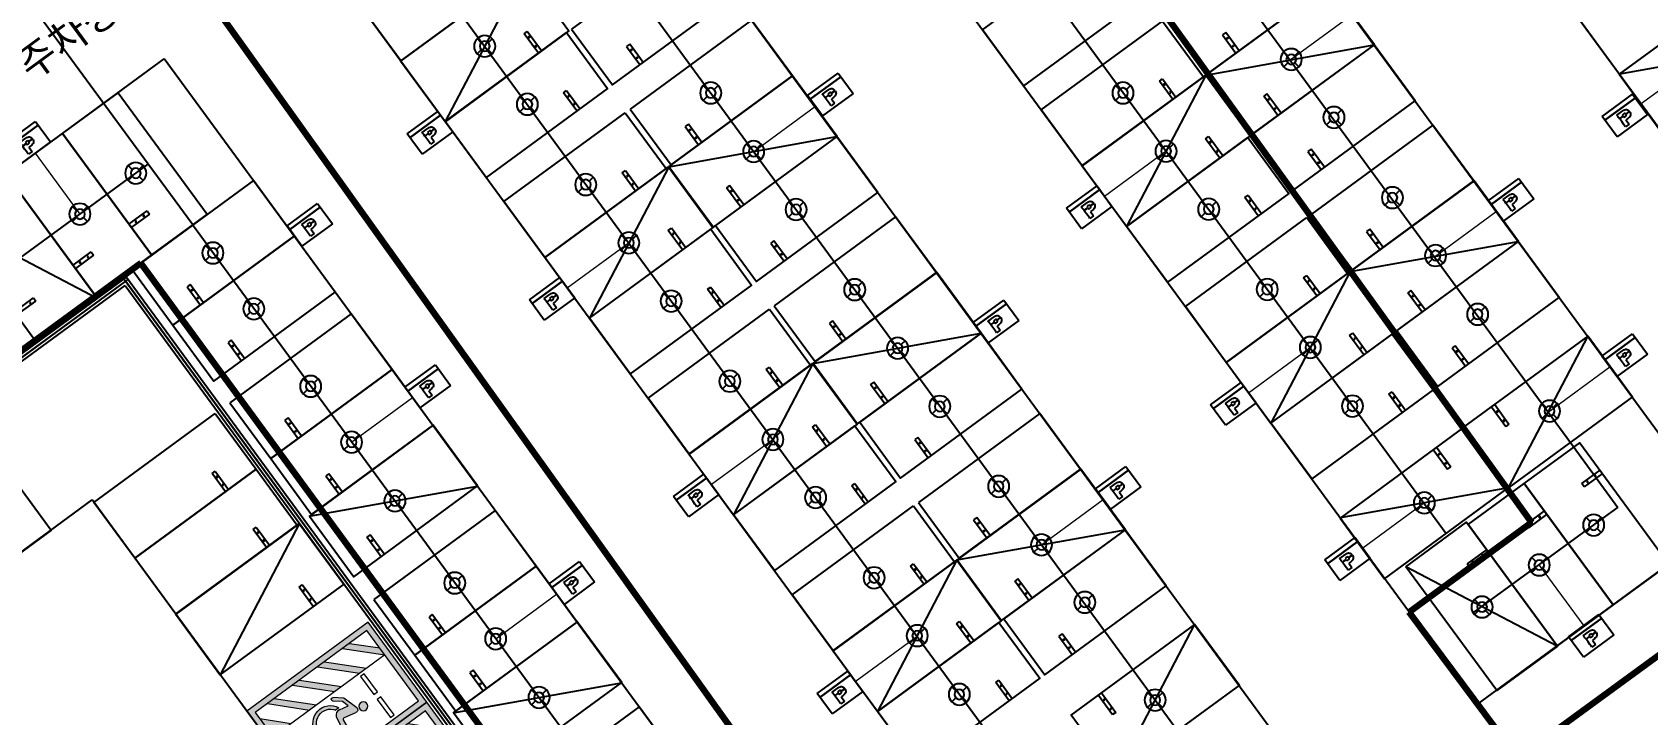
# Model space of a CAD drawing. Header units: millimetres. Extents: x 75184266 to 76346726, y -35077925 to -33679385.
# Drawn here: x 75476135 to 75529819, y -34580721 to -34558049 of the extents above; entities that cross this region are included whole.
import ezdxf
from ezdxf.enums import TextEntityAlignment as Align

# ---------------------------------------------------------------- set-up
doc = ezdxf.new("R2010")
doc.units = ezdxf.units.MM
doc.header["$LTSCALE"] = 50
doc.header["$MEASUREMENT"] = 0
doc.linetypes.add('XR-지하3층$0$HIDDEN2', pattern=[0.1875, 0.125, -0.0625])
for name, color, linetype in [('0-유도관제', 6, 'CONTINUOUS'), ('XR-지하3층$0$1HIDDEN2', 1, 'XR-지하3층$0$HIDDEN2'), ('XR-지하3층$0$5', 5, 'CONTINUOUS'), ('XR-지하3층$0$hat', 8, 'CONTINUOUS'), ('XR-지하3층$0$일반주차', 8, 'CONTINUOUS'), ('XR-지하3층$0$장애인', 11, 'CONTINUOUS'), ('XR-지하3층$0$확장형주차', 8, 'CONTINUOUS')]:
    doc.layers.add(name, color=color, linetype=linetype)
doc.layers.add('건축', color=8, linetype='CONTINUOUS', plot=False)
for name, color, linetype, lineweight in [('구역제어-S.C.M', 2, 'CONTINUOUS', 100), ('주차유도-LGM', 6, 'CONTINUOUS', 20), ('주차유도-USM', 1, 'CONTINUOUS', 35), ('주차유도-레이스웨이', 1, 'CONTINUOUS', 25)]:
    doc.layers.add(name, color=color, linetype=linetype, lineweight=lineweight)
doc.styles.add('XR-지하3층$0$맑은고딕', font='malgun.ttf')

# ---------------------------------------------------------------- blocks, each defined once
blk = doc.blocks.new('XR-지하3층$0$일반형 주차')
at = {"layer": 'XR-지하3층$0$일반주차'}
for p, q in [((750, 3865), (0, 3865)), ((750, 3735), (750, 3865)), ((0, 3735), (750, 3735))]:
    blk.add_line(p, q, dxfattribs=at)
blk.add_lwpolyline([(2300, 5000), (0, 5000), (0, 0), (2300, 0)], close=True, dxfattribs=at)
for centre in [(238, 3800), (563, 3800)]:
    blk.add_circle(centre, 17.5, dxfattribs=at)
blk = doc.blocks.new('XR-지하3층$0$확장형 주차')
at = {"layer": 'XR-지하3층$0$확장형주차', "color": 7}
for p, q in [((0, 3965), (800, 3965)), ((0, 3835), (800, 3835)), ((800, 3835), (800, 3965))]:
    blk.add_line(p, q, dxfattribs=at)
blk.add_lwpolyline([(2500, 5100), (0, 0)], dxfattribs=at)
blk.add_lwpolyline([(2500, 5091), (0, 5091), (0, -9), (2500, -9)], close=True, dxfattribs=at)
for centre in [(238, 3900), (613, 3900)]:
    blk.add_circle(centre, 17.5, dxfattribs=at)
blk = doc.blocks.new('XR-지하3층$0$장애인 주차')
at = {"layer": 'XR-지하3층$0$5', "ltscale": 4}
h = blk.add_hatch(color=7, dxfattribs=at)
h.dxf.hatch_style = 1
h.paths.add_polyline_path([(3842, -695), (4402, -695), (4402, -1115), (3842, -1115)])
h.paths.add_polyline_path([(3892, -1065), (4352, -1065), (4352, -745), (3892, -745)], flags=16)
h.paths.add_polyline_path([(3982, -990), (3988, -973), (4011, -981), (4046, -898), (4136, -898), (4137, -881), (4072, -881), (4072, -863), (4138, -863), (4142, -810, -3.72247), (4161, -797), (4152, -916), (4058, -916), (4021, -1003)], flags=0)
h = blk.add_hatch(color=256, dxfattribs=at)
h.dxf.hatch_style = 1
h.paths.add_polyline_path([(4352, -1065), (4352, -745), (3892, -745), (3892, -1065)])
at = {"layer": 'XR-지하3층$0$hat'}
h = blk.add_hatch(color=7, dxfattribs=at)
edge = h.paths.add_edge_path()
edge.add_line((4161, -797), (4152, -916))
edge.add_line((4152, -916), (4058, -916))
edge.add_line((4058, -916), (4021, -1003))
edge.add_line((4021, -1003), (3982, -990))
edge.add_line((3982, -990), (3988, -973))
edge.add_line((3988, -973), (4011, -981))
edge.add_line((4011, -981), (4046, -898))
edge.add_line((4046, -898), (4136, -898))
edge.add_line((4136, -898), (4137, -881))
edge.add_line((4137, -881), (4072, -881))
edge.add_line((4072, -881), (4072, -863))
edge.add_line((4072, -863), (4138, -863))
edge.add_line((4138, -863), (4142, -810))
edge.add_arc((4140, -787), 22.8, -24.8827, 274.9698, ccw=False)
edge = h.paths.add_edge_path()
edge.add_line((4048, -981), (4058, -958))
edge.add_arc((4127, -942), 71.5, 192.8781, 416.1688)
edge.add_line((4167, -882), (4169, -863))
edge.add_arc((4127, -942), 89.2, 206.535, 422.4866, ccw=False)
at = {"layer": 'XR-지하3층$0$장애인', "lineweight": 5, "true_color": 0xffffff}
blk.add_hatch(color=7, dxfattribs=at).paths.add_polyline_path([(2472, 3995), (2472, -1005), (3842, -1005), (3842, -805), (2672, -805), (2672, 3795), (5572, 3795), (5572, -805), (4402, -805), (4402, -1005), (5772, -1005), (5772, 3995)])
h = blk.add_hatch(color=7, dxfattribs=at)
h.paths.add_polyline_path([(5572, 2795), (5572, 3078), (4855, 3795), (4572, 3795)])
h.paths.add_polyline_path([(4572, 3045), (4572, 2762), (5572, 1762), (5572, 2045)])
h.paths.add_polyline_path([(4572, 2012), (4572, 1729), (5572, 729), (5572, 1012)])
h.paths.add_polyline_path([(5572, -304), (5572, -21), (4572, 979), (4572, 696)])
h.paths.add_polyline_path([(4572, -54), (4572, -336), (5041, -805), (5323, -805)])
h = blk.add_hatch(color=7, dxfattribs=at)
h.paths.add_polyline_path([(3763, 2216, -1), (3463, 2216, -1)])
h.paths.add_polyline_path([(3992, 1503, -0.343093), (3870, 1283), (3381, 1194), (3090, 708, -0.931653), (2987, 770), (3330, 1379), (3639, 1415, 0.446048), (3689, 1485), (3600, 1888, -0.596144), (3699, 2009), (4214, 1851), (4443, 1569, -0.883364), (4355, 1493), (4151, 1741), (3925, 1810)])
h.paths.add_polyline_path([(4053, 1393), (4055, 1528, -1.526545), (3257, 820), (3348, 969, 1.638056)])
at = {"layer": 'XR-지하3층$0$1HIDDEN2', "color": 11}
for points in [[(4161, -797), (4152, -916), (4058, -916), (4021, -1003), (3982, -990), (3988, -973), (4011, -981), (4046, -898), (4136, -898), (4137, -881), (4072, -881), (4072, -863), (4138, -863), (4142, -810)], [(4167, -882), (4169, -863)]]:
    blk.add_lwpolyline(points, dxfattribs=at)
for centre, radius, start, end in [((4127, -942), 89.2, 206.535, 62.4866), ((4127, -942), 71.5, 192.8781, 56.1688), ((4140, -787), 22.8, 335.1173, 274.9698)]:
    blk.add_arc(centre, radius, start, end, dxfattribs=at)
at = {"layer": 'XR-지하3층$0$5', "lineweight": 5}
for p, q in [((4572, 3795), (4572, -805)), ((5572, 2795), (4572, 3795)), ((5572, 3078), (4855, 3795)), ((5572, 2045), (4572, 3045)), ((5572, 1762), (4572, 2762)), ((5572, 1012), (4572, 2012)), ((5572, 729), (4572, 1729)), ((5572, -21), (4572, 979)), ((5572, -304), (4572, 696)), ((5323, -805), (4572, -54)), ((5041, -805), (4572, -336))]:
    blk.add_line(p, q, dxfattribs=at)
at = {"layer": 'XR-지하3층$0$5', "ltscale": 4}
for p, q in [((4165, -1005), (4165, -805)), ((4165, -805), (4165, -905))]:
    blk.add_line(p, q, dxfattribs=at)
at = {"layer": 'XR-지하3층$0$5', "lineweight": 5}
for points in [[(3842, -1005), (2472, -1005), (2472, 3995), (5772, 3995), (5772, -1005), (4402, -1005)], [(3842, -805), (2672, -805), (2672, 3795), (5572, 3795), (5572, -805), (4402, -805)]]:
    blk.add_lwpolyline(points, dxfattribs=at)
at = {"layer": 'XR-지하3층$0$5', "ltscale": 4}
for points in [[(3842, -695), (3842, -1115), (4402, -1115), (4402, -695)], [(3892, -745), (3892, -1065), (4352, -1065), (4352, -745)]]:
    blk.add_lwpolyline(points, close=True, dxfattribs=at)
at = {"layer": 'XR-지하3층$0$장애인', "color": 8, "lineweight": 5}
for p, q in [((3689, 1485), (3600, 1888, 0)), ((3699, 2009, 0), (4214, 1851, 0)), ((3925, 1810, 0), (4151, 1741, 0)), ((4151, 1741, 0), (4355, 1493, 0)), ((4214, 1851, 0), (4443, 1569, 0)), ((4055, 1528), (4053, 1393)), ((3348, 969), (3257, 820))]:
    blk.add_line(p, q, dxfattribs=at)
at = {"layer": 'XR-지하3층$0$장애인', "color": 7, "lineweight": 5}
for points in [[(3523, 2720), (2773, 2720), (2773, 2870), (3523, 2870)], [(4473, 2720), (3723, 2720), (3723, 2870), (4473, 2870)]]:
    blk.add_lwpolyline(points, close=True, dxfattribs=at)
at = {"layer": 'XR-지하3층$0$장애인', "color": 8, "lineweight": 5, "extrusion": (0.976964, 0.213404, 0), "elevation": 4221}
blk.add_lwpolyline([(617, 0), (931, 0)], dxfattribs=at)
at = {"layer": 'XR-지하3층$0$장애인', "color": 8, "lineweight": 5}
for points in [[(3094, 715, -1.000002), (2987, 770), (3330, 1379), (3640, 1415)], [(3992, 1503, -0.343093), (3870, 1283), (3381, 1194), (3094, 715)]]:
    blk.add_lwpolyline(points, format="xyb", dxfattribs=at)
blk.add_circle((3613, 2216), 150, dxfattribs=at)
for centre, radius, start, end in [((3682, 1922, 0), 88.4, 79.1143, 202.3185), ((3810, 1000), 582, 198.006, 65.0949), ((3809, 1000), 462, 183.8525, 58.2396), ((3632, 1473), 57.7, 276.2786, 12.4353), ((4394, 1537, 0), 58.8, 227.9655, 33.7904)]:
    blk.add_arc(centre, radius, start, end, dxfattribs=at)
blk = doc.blocks.new('센서')
at = {"layer": '0-유도관제', "color": 0}
for p, q in [((405935, 34224), (406072, 34088)), ((406311, 34088), (406447, 34225)), ((405936, 33712), (406072, 33849)), ((406311, 33849), (406448, 33713))]:
    blk.add_line(p, q, dxfattribs=at)
for major_axis, start_param, end_param in [((0, 362), 2.801804347482335, 9.084989654661921), ((0, 169), 2.862310370331367, 9.145495677510954)]:
    blk.add_ellipse((406192, 33969), major_axis=major_axis, ratio=1, start_param=start_param, end_param=end_param, dxfattribs=at)
blk = doc.blocks.new('만공차등')
at = {"layer": '0-유도관제', "color": 0}
for p, q in [((305755, 78525), (306597, 78525)), ((305755, 77269), (305755, 78525)), ((306442, 77269), (306442, 78525)), ((306442, 78525), (306442, 77269)), ((306597, 78525), (306597, 77269)), ((306185, 78101), (306185, 77952)), ((306191, 78101), (306191, 77952)), ((306185, 77838), (306185, 77693)), ((306191, 77838), (306191, 77693)), ((306597, 77269), (305755, 77269))]:
    blk.add_line(p, q, dxfattribs=at)
for points in [[(305858, 77952), (305858, 77952), (305858, 78101), (305858, 78101)], [(305858, 78101), (305858, 78101), (306044, 78101), (306185, 78101)], [(306037, 77952), (306037, 77952), (305858, 77952), (305858, 77952)], [(306037, 77870), (306037, 77870), (306037, 77952), (306037, 77952)], [(306078, 77737), (306050, 77766), (306037, 77810), (306037, 77870)], [(306134, 77952), (306134, 77952), (306134, 77915), (306134, 77915)], [(306185, 77952), (306159, 77952), (306134, 77952), (306134, 77952)], [(306134, 77915), (306134, 77887), (306139, 77867), (306149, 77855)], [(306149, 77855), (306158, 77844), (306170, 77838), (306185, 77838)], [(306191, 78101), (306274, 78101), (306339, 78101), (306339, 78101)], [(306241, 77952), (306241, 77952), (306217, 77952), (306191, 77952)], [(306191, 77838), (306204, 77838), (306216, 77843), (306226, 77853)], [(306226, 77853), (306236, 77863), (306241, 77882), (306241, 77909)], [(306241, 77909), (306241, 77909), (306241, 77952), (306241, 77952)], [(306339, 77854), (306339, 77800), (306327, 77760), (306301, 77733)], [(306339, 78101), (306339, 78101), (306339, 77854), (306339, 77854)], [(306185, 77693), (306139, 77694), (306104, 77709), (306078, 77737)]]:
    blk.add_open_spline(points, degree=3, dxfattribs=at)
blk.add_open_spline([(306301, 77733), (306275, 77706), (306239, 77693), (306192, 77693), (306191, 77693), (306191, 77693), (306191, 77693)], degree=3, knots=[0.4989771, 0.4989771, 0.4989771, 0.4989771, 0.9979543, 0.9979543, 0.9979543, 1, 1, 1, 1], dxfattribs=at)

msp = doc.modelspace()

# ---------------------------------------------------------------- linework, layer by layer
at = {"layer": '건축', "ltscale": 1000}
for p, q in [((75502272.2, -34523146.9), (75537215.3, -34570808.6)), ((75497433.4, -34526694.5), (75532376.5, -34574356.2)), ((75489207.3, -34532725.4), (75524150.4, -34580387.1)), ((75484368.5, -34536273), (75519311.5, -34583934.7)), ((75511085.5, -34589965.6), (75476142.4, -34542303.9)), ((75425969.8, -34598927.1), (75480521.8, -34558932.4)), ((75509552.8, -34598530.2), (75480521.8, -34558932.4)), ((75426427.2, -34611487.4), (75478122.3, -34573587.2)), ((75524150.4, -34580387.1, 0), (75532376.5, -34574356.2, 0))]:
    msp.add_line(p, q, dxfattribs=at)
at = {"layer": '건축', "ltscale": 100}
for p, q in [((75423352.6, -34607293.7), (75479322.1, -34566259.8)), ((75479182.3, -34566238.3), (75503182, -34598973.5))]:
    msp.add_line(p, q, dxfattribs=at)
at = {"layer": '건축', "ltscale": 0.5}
for p, q in [((75423411.7, -34607374.4), (75479219.9, -34566458.7)), ((75423456.4, -34607093.6), (75479262.9, -34566179.2)), ((75479219.9, -34566458.7), (75499446.3, -34594047.1)), ((75479262.9, -34566179.2), (75499725.8, -34594090.2))]:
    msp.add_line(p, q, dxfattribs=at)
at = {"layer": '건축'}
msp.add_line((75491544.2, -34591894.3), (75478122.3, -34573587.2), dxfattribs=at)
msp.add_lwpolyline([(75405276.9, -34489566.3), (75448341.7, -34548305.9), (75437440.5, -34556298), (75442666.2, -34563425.7), (75410966.7, -34586666.1), (75425132.9, -34605988.5), (75479241.4, -34566318.9), (75534889.6, -34642222)], dxfattribs=at)
at = {"layer": '구역제어-S.C.M', "ltscale": 0.5}
for p, q in [((75492288.9, -34527638.8), (75525957.4, -34574330.3, 0)), ((75480398, -34554677.8), (75508690.4, -34594196.3)), ((75525500.4, -34582161.5), (75550463.8, -34563925)), ((75479738, -34565713.6), (75430659.4, -34601695.4)), ((75505479.4, -34600824.3), (75479738, -34565713.6)), ((75525957.4, -34574330.3, 0), (75521894, -34577309.4)), ((75525500.4, -34582161.5), (75521894, -34577309.4))]:
    msp.add_line(p, q, dxfattribs=at)
at = {"layer": '주차유도-LGM', "color": 6, "lineweight": 20, "ltscale": 500}
for p, q in [((75517938.1, -34558968.4), (75519989.7, -34557464.2)), ((75529566.5, -34560441.2), (75531617.3, -34558938.1)), ((75489858, -34561014.7), (75491908.9, -34559511.6)), ((75500110.1, -34562009.8), (75502161.7, -34560505.6)), ((75476234.9, -34562064.2), (75477718.4, -34564087.6)), ((75511767.9, -34563491.3), (75513818.7, -34561988.2)), ((75522731, -34565507.8), (75524782.6, -34564003.7)), ((75482825, -34566302.2), (75484848.5, -34564818.7)), ((75493915.6, -34566533.8), (75495966.4, -34565030.7)), ((75505615, -34569550.4), (75507666.7, -34568046.2)), ((75516556.5, -34570024.9), (75518607.4, -34568521.8)), ((75526510.7, -34570667.8), (75528562.3, -34569163.6)), ((75486746, -34571666.6), (75488769.5, -34570183.1)), ((75498704.8, -34573066.3), (75500755.7, -34571563.2)), ((75509674.5, -34575077.2), (75511726.1, -34573573.1)), ((75520351.9, -34575175.6), (75522402.7, -34573672.5)), ((75526216, -34575748.2, 0), (75527699.5, -34577771.7, 0)), ((75491535.3, -34578199.1), (75493558.8, -34576715.6)), ((75503486.2, -34579613.7), (75505537.1, -34578110.6))]:
    msp.add_line(p, q, dxfattribs=at)
at = {"layer": '주차유도-레이스웨이', "ltscale": 0.5}
for p, q in [((75498044.7, -34531825.8), (75527251.1, -34571675)), ((75492321.1, -34532674.4), (75523123.1, -34574700.7)), ((75483416.8, -34539202.6), (75514192, -34581249.2)), ((75480852.2, -34544430.5), (75510058.2, -34584279.3)), ((75479983.8, -34562426.8), (75470523.3, -34549523.3)), ((75429855, -34599178.6), (75479983.8, -34562426.8)), ((75481465.1, -34564447.3), (75479983.8, -34562426.8)), ((75505112.6, -34596702), (75481461.9, -34564443)), ((75527251.1, -34571675), (75528824.8, -34573840.8, 0)), ((75528310.1, -34574214.8, 0), (75528824.8, -34573840.8, 0)), ((75524018.4, -34577333.2, 0), (75528310.1, -34574214.8, 0))]:
    msp.add_line(p, q, dxfattribs=at)

# ---------------------------------------------------------------- block references
at = {"layer": '건축', "xscale": -1}
for name, p, rotation in [('XR-지하3층$0$일반형 주차', (75488381.5, -34558997.9), 306.2469333594607), ('XR-지하3층$0$일반형 주차', (75509073.8, -34559822.9), 306.2469333594607), ('XR-지하3층$0$확장형 주차', (75489859.7, -34561014.1), 306.2469333594607), ('XR-지하3층$0$일반형 주차', (75511025, -34562484.3), 306.2469333594607), ('XR-지하3층$0$일반형 주차', (75491219.6, -34562869), 306.2469333594607), ('XR-지하3층$0$확장형 주차', (75512503.1, -34564500.5), 306.2469333594607), ('XR-지하3층$0$일반형 주차', (75477135.3, -34561415.2), 216.2469349003094), ('XR-지하3층$0$일반형 주차', (75493170.8, -34565530.3), 306.2469333594607), ('XR-지하3층$0$일반형 주차', (75475280.4, -34562775.1), 216.2469349003094), ('XR-지하3층$0$일반형 주차', (75513863.1, -34566355.4), 306.2469333594607), ('XR-지하3층$0$확장형 주차', (75494649, -34567546.5), 306.2469333594607), ('XR-지하3층$0$확장형 주차', (75473264.2, -34564253.3), 216.2469349003094), ('XR-지하3층$0$일반형 주차', (75515814.2, -34569016.7), 306.2469333594607), ('XR-지하3층$0$일반형 주차', (75496008.9, -34569401.4), 306.2469333594607), ('XR-지하3층$0$확장형 주차', (75517292.4, -34571032.9), 306.2469333594607), ('XR-지하3층$0$일반형 주차', (75497960.1, -34572062.8), 306.2469333594607), ('XR-지하3층$0$일반형 주차', (75518652.3, -34572887.8), 306.2469333594607), ('XR-지하3층$0$확장형 주차', (75527828.5, -34568152.2), 126.2385112343086), ('XR-지하3층$0$확장형 주차', (75499438.2, -34574079), 306.2469333594607), ('XR-지하3층$0$일반형 주차', (75479541.4, -34575522.7), 306.2469333594607), ('XR-지하3층$0$일반형 주차', (75500798.1, -34575933.9), 306.2469333594607), ('XR-지하3층$0$일반형 주차', (75530523, -34575716.6, 0), 36.24693490030937), ('XR-지하3층$0$일반형 주차', (75480901.3, -34577377.6), 306.2469333594607), ('XR-지하3층$0$일반형 주차', (75528668.1, -34577076.5, 0), 36.24693490030937), ('XR-지하3층$0$일반형 주차', (75502749.3, -34578595.3), 306.2469333594607), ('XR-지하3층$0$확장형 주차', (75482379.4, -34579393.8), 306.2469333594607), ('XR-지하3층$0$확장형 주차', (75526812.9, -34578435.1, 0), 36.24693490030937), ('XR-지하3층$0$확장형 주차', (75504227.5, -34580611.4), 306.2469333594607), ('XR-지하3층$0$장애인 주차', (75487489.7, -34584664.3), 306.2469333634046), ('XR-지하3층$0$일반형 주차', (75505587.4, -34582466.3), 306.2469333594607), ('XR-지하3층$0$확장형 주차', (75514763.5, -34577730.7), 126.2385112343086), ('XR-지하3층$0$장애인 주차', (75489440.9, -34587325.6), 306.2469333634046)]:
    msp.add_blockref(name, p, dxfattribs=dict(at, rotation=rotation))
at = {"layer": '건축'}
for name, p, rotation in [('XR-지하3층$0$일반형 주차', (75519251, -34556453.4), 126.2469333594607), ('XR-지하3층$0$일반형 주차', (75527518.5, -34557581.4), 306.2385112343085), ('XR-지하3층$0$일반형 주차', (75499445.7, -34556838), 126.2469333594607), ('XR-지하3층$0$확장형 주차', (75520729.2, -34558469.5), 126.2469333594607), ('XR-지하3층$0$확장형 주차', (75528878.1, -34559436.5), 306.2385112343085), ('XR-지하3층$0$일반형 주차', (75501396.9, -34559499.4), 126.2469333594607), ('XR-지하3층$0$일반형 주차', (75522089.1, -34560324.4), 126.2469333594607), ('XR-지하3층$0$확장형 주차', (75502875, -34561515.6), 126.2469333594607), ('XR-지하3층$0$일반형 주차', (75504234.9, -34563370.5), 126.2469333594607), ('XR-지하3층$0$일반형 주차', (75524040.3, -34562985.8), 126.2469333594607), ('XR-지하3층$0$일반형 주차', (75484841.2, -34564824), 126.2469333594607), ('XR-지하3층$0$확장형 주차', (75525518.5, -34565002), 126.2469333594607), ('XR-지하3층$0$일반형 주차', (75506186.1, -34566031.9), 126.2469333594607), ('XR-지하3층$0$일반형 주차', (75486201.1, -34566678.9), 126.2469333594607), ('XR-지하3층$0$일반형 주차', (75526878.4, -34566856.9), 126.2469333594607), ('XR-지하3층$0$확장형 주차', (75507664.3, -34568048.1), 126.2469333594607), ('XR-지하3층$0$일반형 주차', (75488090, -34569255.3), 126.2469333594607), ('XR-지하3층$0$일반형 주차', (75509024.2, -34569903), 126.2469333594607), ('XR-지하3층$0$일반형 주차', (75489449.9, -34571110.2), 126.2469333594607), ('XR-지하3층$0$확장형 주차', (75474737.4, -34576068.8), 36.24693643721413), ('XR-지하3층$0$일반형 주차', (75510975.4, -34572564.3), 126.2469333594607), ('XR-지하3층$0$확장형 주차', (75490928.1, -34573126.4), 126.2469333594607), ('XR-지하3층$0$확장형 주차', (75519601.7, -34574182), 306.2385112343085), ('XR-지하3층$0$확장형 주차', (75512453.5, -34574580.5), 126.2469333594607), ('XR-지하3층$0$일반형 주차', (75492879.3, -34575787.8), 126.2469333594607), ('XR-지하3층$0$일반형 주차', (75513813.5, -34576435.4), 126.2469333594607), ('XR-지하3층$0$일반형 주차', (75494239.2, -34577642.7), 126.2469333594607), ('XR-지하3층$0$확장형 주차', (75495717.3, -34579658.9), 126.2469333594607), ('XR-지하3층$0$일반형 주차', (75497668.5, -34582320.2), 126.2469333594607)]:
    msp.add_blockref(name, p, dxfattribs=dict(at, rotation=rotation))
at = {"layer": '주차유도-LGM', "color": 6, "rotation": 126.2469349002818}
for p in [(75746508.8, -34760981.8), (75772913.3, -34761678.3), (75719839.5, -34762590.1), (75733204.9, -34762251.9), (75755114.8, -34764728.4), (75769129.7, -34764479.8), (75729208.8, -34765312.9), (75737262.4, -34767770.9), (75752013.7, -34768522.4), (75772909.4, -34769639.8), (75733129.8, -34770677.3), (75759903.4, -34771262), (75742051.7, -34774303.4), (75756073.2, -34774049.2), (75763698.8, -34776412.7), (75737919, -34777209.7), (75771796.5, -34778969.2, 0), (75746833.1, -34780850.8)]:
    msp.add_blockref('만공차등', p, dxfattribs=at)
at = {"layer": '주차유도-USM', "extrusion": (0, 0, -1), "xscale": 0.9750000000000001, "yscale": 0.9750000000000001, "zscale": -0.9750000000000001, "rotation": 270}
for p in [(-75524290.5, -34162472.9), (-75551093.4, -34162911.3), (-75525707.8, -34164402.7), (-75531802.3, -34164026.4), (-75545502, -34164026.1), (-75552512, -34164838.7), (-75533229.4, -34165973), (-75546932.7, -34165961.7), (-75512692.6, -34166691), (-75527648.8, -34167071.4), (-75554455.8, -34167505.4), (-75510837.8, -34168050.8), (-75534637.3, -34167899.7), (-75548351.3, -34167889.1), (-75529079.2, -34169006.5), (-75515256.7, -34169343.6), (-75555889.9, -34169430), (-75536586.4, -34170562.6), (-75550295.1, -34170555.7), (-75516616.6, -34171198.5), (-75530486.3, -34170943), (-75557288.6, -34171380.5), (-75538011.7, -34172506.7), (-75551729.2, -34172480.3), (-75518505.5, -34173774.9), (-75532437.1, -34173604.7), (-75539412.1, -34174442.7), (-75553127.9, -34174430.8), (-75559677.4, -34174595.7), (-75519865.4, -34175629.8), (-75533867.8, -34175540.2), (-75541370.5, -34177098.9), (-75521306.7, -34177579.4), (-75535286.3, -34177467.6), (-75555516.7, -34177646), (-75561143.8, -34178385.5, 0), (-75542793.9, -34179040.4), (-75559335.4, -34179711.4, 0), (-75523294.8, -34180307.4), (-75537230.2, -34180134.2), (-75544234.4, -34180951), (-75557434.5, -34181105.1, 0), (-75538664.3, -34182058.8), (-75524654.7, -34182162.3), (-75526095.9, -34184111.9), (-75540062.9, -34184009.3), (-75546570.2, -34184199.8)]:
    msp.add_blockref('센서', p, dxfattribs=at)

# ---------------------------------------------------------------- texts
at = {"layer": '건축', "style": 'XR-지하3층$0$맑은고딕'}
msp.add_text('판매시설 주차장 270대', height=1000, rotation=36.24693, dxfattribs=at).set_placement((75476703.7, -34558614.8), align=Align.MIDDLE)

doc.saveas('drawing.dxf')
